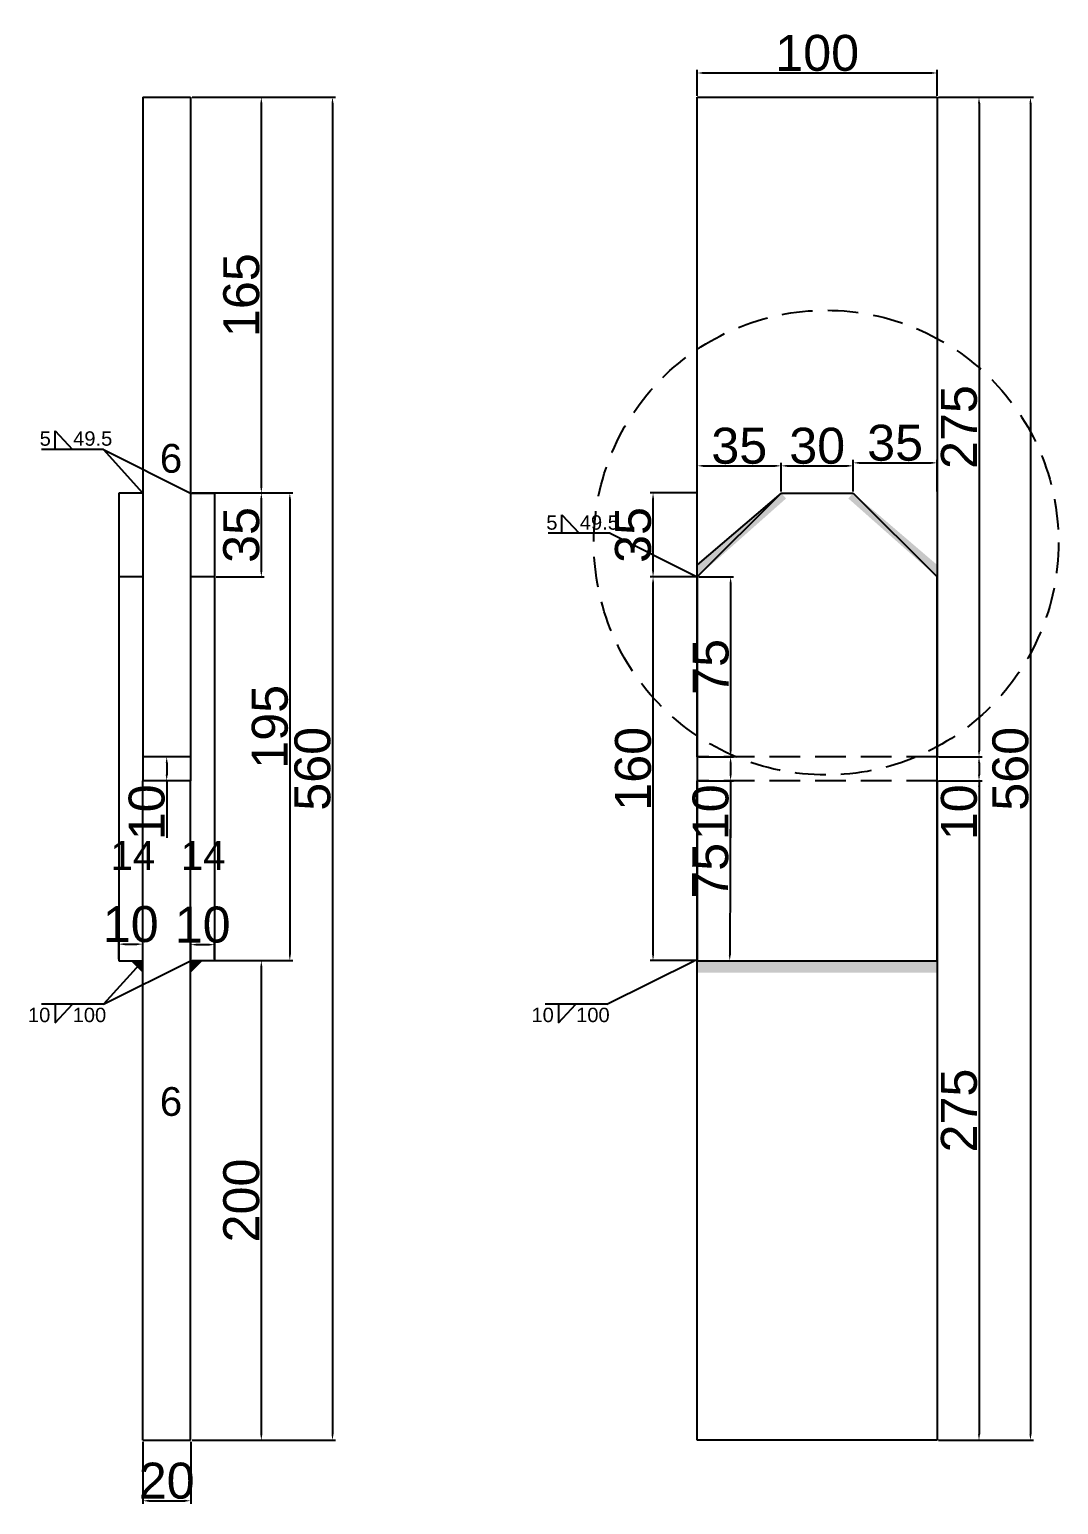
# Model space of a CAD drawing. Header units: millimetres. Extents: x 9380 to 24185, y -971 to 4358.
# Drawn here: x 18478 to 18907, y 969 to 1584 of the extents above; entities that cross this region are included whole.
import ezdxf

# ---------------------------------------------------------------- set-up
doc = ezdxf.new("R2010")
doc.units = ezdxf.units.MM
doc.linetypes.add('DASHED', pattern=[19.05, 12.7, -6.35])
for name, color, linetype in [('切平处', 3, 'DASHED'), ('尺寸标注', 6, 'Continuous'), ('标号', 4, 'Continuous'), ('焊缝', 250, 'Continuous')]:
    doc.layers.add(name, color=color, linetype=linetype)
doc.styles.get("Standard").update_dxf_attribs({"font": 'arial.ttf'})
doc.dimstyles.new('ISO-25-JHF', dxfattribs={"dimtxt": 15, "dimasz": 2.5, "dimexe": 1.25, "dimexo": 0.625, "dimtad": 1, "dimtxsty": 'Standard', "dimcen": 2.5, "dimadec": 0, "dimazin": 0, "dimtfac": 1, "dimtmove": 0, "dimatfit": 3, "dimfxl": 1, "dimarcsym": 0})

# ---------------------------------------------------------------- blocks, each defined once
blk = doc.blocks.new('*D1683')
at = {"layer": 'Defpoints', "color": 0, "transparency": 16777216}
for p in [(18856.59, 1565.51), (18756.59, 1555.38), (18856.59, 1555.38)]:
    blk.add_point(p, dxfattribs=at)
at = {"layer": '尺寸标注', "color": 0, "lineweight": -2, "transparency": 16777216}
for p, q in [((18756.59, 1556), (18756.59, 1566.76)), ((18759.09, 1565.51), (18854.09, 1565.51)), ((18856.59, 1556), (18856.59, 1566.76))]:
    blk.add_line(p, q, dxfattribs=at)
at = {"layer": '尺寸标注', "color": 0, "transparency": 16777216}
for points in [[(18759.09, 1565.93), (18759.09, 1565.1), (18756.59, 1565.51)], [(18854.09, 1565.93), (18854.09, 1565.1), (18856.59, 1565.51)]]:
    blk.add_solid(points, dxfattribs=at)
at = {"layer": '尺寸标注', "color": 0, "transparency": 16777216, "insert": (18806.59, 1573.8), "char_height": 15, "attachment_point": 5}
blk.add_mtext('100', dxfattribs=at)
blk = doc.blocks.new('*D1684')
at = {"layer": 'Defpoints', "color": 0, "transparency": 16777216}
for p in [(18856.59, 1555.38), (18856.59, 1280.38), (18874.07, 1280.38)]:
    blk.add_point(p, dxfattribs=at)
at = {"layer": '尺寸标注', "color": 0, "lineweight": -2, "transparency": 16777216}
for p, q in [((18857.22, 1555.38), (18875.32, 1555.38)), ((18874.07, 1552.88), (18874.07, 1282.88)), ((18857.22, 1280.38), (18875.32, 1280.38))]:
    blk.add_line(p, q, dxfattribs=at)
at = {"layer": '尺寸标注', "color": 0, "transparency": 16777216}
for points in [[(18873.65, 1552.88), (18874.49, 1552.88), (18874.07, 1555.38)], [(18873.65, 1282.88), (18874.49, 1282.88), (18874.07, 1280.38)]]:
    blk.add_solid(points, dxfattribs=at)
at = {"layer": '尺寸标注', "color": 0, "transparency": 16777216, "insert": (18865.79, 1417.88), "char_height": 15, "attachment_point": 5, "rotation": 90}
blk.add_mtext('275', dxfattribs=at)
blk = doc.blocks.new('*D1685')
at = {"layer": 'Defpoints', "color": 0, "transparency": 16777216}
for p in [(18738.15, 1355.38), (18756.59, 1355.38), (18756.59, 1195.38)]:
    blk.add_point(p, dxfattribs=at)
at = {"layer": '尺寸标注', "color": 0, "lineweight": -2, "transparency": 16777216}
for p, q in [((18755.97, 1355.38), (18736.9, 1355.38)), ((18738.15, 1197.88), (18738.15, 1352.88)), ((18755.97, 1195.38), (18736.9, 1195.38))]:
    blk.add_line(p, q, dxfattribs=at)
at = {"layer": '尺寸标注', "color": 0, "transparency": 16777216}
for points in [[(18737.74, 1352.88), (18738.57, 1352.88), (18738.15, 1355.38)], [(18737.74, 1197.88), (18738.57, 1197.88), (18738.15, 1195.38)]]:
    blk.add_solid(points, dxfattribs=at)
at = {"layer": '尺寸标注', "color": 0, "transparency": 16777216, "insert": (18729.87, 1275.38), "char_height": 15, "attachment_point": 5, "rotation": 90}
blk.add_mtext('160', dxfattribs=at)
blk = doc.blocks.new('*D1615')
at = {"layer": 'Defpoints', "color": 0, "transparency": 16777216}
for p in [(18738.15, 1390.38), (18756.59, 1390.38), (18756.59, 1355.38)]:
    blk.add_point(p, dxfattribs=at)
at = {"layer": '尺寸标注', "color": 0, "lineweight": -2, "transparency": 16777216}
for p, q in [((18755.97, 1390.38), (18736.9, 1390.38)), ((18738.15, 1357.88), (18738.15, 1387.88)), ((18755.97, 1355.38), (18736.9, 1355.38))]:
    blk.add_line(p, q, dxfattribs=at)
at = {"layer": '尺寸标注', "color": 0, "transparency": 16777216}
for points in [[(18737.74, 1387.88), (18738.57, 1387.88), (18738.15, 1390.38)], [(18737.74, 1357.88), (18738.57, 1357.88), (18738.15, 1355.38)]]:
    blk.add_solid(points, dxfattribs=at)
at = {"layer": '尺寸标注', "color": 0, "transparency": 16777216, "insert": (18729.86, 1372.88), "char_height": 15, "attachment_point": 5, "rotation": 90}
blk.add_mtext('35', dxfattribs=at)
blk = doc.blocks.new('*D1686')
at = {"layer": 'Defpoints', "color": 0, "transparency": 16777216}
for p in [(18791.59, 1401.7), (18756.59, 1390.38), (18791.59, 1390.38)]:
    blk.add_point(p, dxfattribs=at)
at = {"layer": '尺寸标注', "color": 0, "lineweight": -2, "transparency": 16777216}
for p, q in [((18756.59, 1391), (18756.59, 1402.95)), ((18791.59, 1391), (18791.59, 1402.95)), ((18759.09, 1401.7), (18789.09, 1401.7))]:
    blk.add_line(p, q, dxfattribs=at)
at = {"layer": '尺寸标注', "color": 0, "transparency": 16777216}
for points in [[(18759.09, 1402.11), (18759.09, 1401.28), (18756.59, 1401.7)], [(18789.09, 1402.11), (18789.09, 1401.28), (18791.59, 1401.7)]]:
    blk.add_solid(points, dxfattribs=at)
at = {"layer": '尺寸标注', "color": 0, "transparency": 16777216, "insert": (18774.09, 1409.99), "char_height": 15, "attachment_point": 5}
blk.add_mtext('35', dxfattribs=at)
blk = doc.blocks.new('*D1687')
at = {"layer": 'Defpoints', "color": 0, "transparency": 16777216}
for p in [(18821.59, 1401.7), (18791.59, 1390.38), (18821.59, 1390.38)]:
    blk.add_point(p, dxfattribs=at)
at = {"layer": '尺寸标注', "color": 0, "lineweight": -2, "transparency": 16777216}
for p, q in [((18791.59, 1391), (18791.59, 1402.95)), ((18821.59, 1391), (18821.59, 1402.95)), ((18794.09, 1401.7), (18819.09, 1401.7))]:
    blk.add_line(p, q, dxfattribs=at)
at = {"layer": '尺寸标注', "color": 0, "transparency": 16777216}
for points in [[(18794.09, 1402.11), (18794.09, 1401.28), (18791.59, 1401.7)], [(18819.09, 1402.11), (18819.09, 1401.28), (18821.59, 1401.7)]]:
    blk.add_solid(points, dxfattribs=at)
at = {"layer": '尺寸标注', "color": 0, "transparency": 16777216, "insert": (18806.59, 1409.99), "char_height": 15, "attachment_point": 5}
blk.add_mtext('30', dxfattribs=at)
blk = doc.blocks.new('*D1616')
at = {"layer": 'Defpoints', "color": 0, "transparency": 16777216}
for p in [(18856.59, 1402.95), (18821.59, 1390.38), (18856.59, 1390.38)]:
    blk.add_point(p, dxfattribs=at)
at = {"layer": '尺寸标注', "color": 0, "lineweight": -2, "transparency": 16777216}
for p, q in [((18821.59, 1391), (18821.59, 1404.2)), ((18824.09, 1402.95), (18854.09, 1402.95)), ((18856.59, 1391), (18856.59, 1404.2))]:
    blk.add_line(p, q, dxfattribs=at)
at = {"layer": '尺寸标注', "color": 0, "transparency": 16777216}
for points in [[(18824.09, 1403.36), (18824.09, 1402.53), (18821.59, 1402.95)], [(18854.09, 1403.36), (18854.09, 1402.53), (18856.59, 1402.95)]]:
    blk.add_solid(points, dxfattribs=at)
at = {"layer": '尺寸标注', "color": 0, "transparency": 16777216, "insert": (18839.09, 1411.24), "char_height": 15, "attachment_point": 5}
blk.add_mtext('35', dxfattribs=at)
blk = doc.blocks.new('*D1688')
at = {"layer": 'Defpoints', "color": 0, "transparency": 16777216}
for p in [(18856.59, 1280.38), (18856.59, 1270.38), (18874.07, 1270.38)]:
    blk.add_point(p, dxfattribs=at)
at = {"layer": '尺寸标注', "color": 0, "lineweight": -2, "transparency": 16777216}
for p, q in [((18857.22, 1280.38), (18875.32, 1280.38)), ((18874.07, 1277.88), (18874.07, 1272.88)), ((18857.22, 1270.38), (18875.32, 1270.38)), ((18874.07, 1270.38), (18874.07, 1246.6))]:
    blk.add_line(p, q, dxfattribs=at)
at = {"layer": '尺寸标注', "color": 0, "transparency": 16777216}
for points in [[(18873.65, 1277.88), (18874.49, 1277.88), (18874.07, 1280.38)], [(18873.65, 1272.88), (18874.49, 1272.88), (18874.07, 1270.38)]]:
    blk.add_solid(points, dxfattribs=at)
at = {"layer": '尺寸标注', "color": 0, "transparency": 16777216, "insert": (18865.79, 1257.24), "char_height": 15, "attachment_point": 5, "rotation": 90}
blk.add_mtext('10', dxfattribs=at)
blk = doc.blocks.new('*D1689')
at = {"layer": 'Defpoints', "color": 0, "transparency": 16777216}
for p in [(18856.59, 1270.38), (18856.59, 995.38), (18874.07, 995.38)]:
    blk.add_point(p, dxfattribs=at)
at = {"layer": '尺寸标注', "color": 0, "lineweight": -2, "transparency": 16777216}
for p, q in [((18857.22, 1270.38), (18875.32, 1270.38)), ((18874.07, 1267.88), (18874.07, 997.88)), ((18857.22, 995.38), (18875.32, 995.38))]:
    blk.add_line(p, q, dxfattribs=at)
at = {"layer": '尺寸标注', "color": 0, "transparency": 16777216}
for points in [[(18873.65, 1267.88), (18874.49, 1267.88), (18874.07, 1270.38)], [(18873.65, 997.88), (18874.49, 997.88), (18874.07, 995.38)]]:
    blk.add_solid(points, dxfattribs=at)
at = {"layer": '尺寸标注', "color": 0, "transparency": 16777216, "insert": (18865.79, 1132.88), "char_height": 15, "attachment_point": 5, "rotation": 90}
blk.add_mtext('275', dxfattribs=at)
blk = doc.blocks.new('*D1617')
at = {"layer": 'Defpoints', "color": 0, "transparency": 16777216}
for p in [(18856.59, 1555.38), (18856.59, 995.38), (18895.52, 995.38)]:
    blk.add_point(p, dxfattribs=at)
at = {"layer": '尺寸标注', "color": 0, "lineweight": -2, "transparency": 16777216}
for p, q in [((18857.22, 1555.38), (18896.77, 1555.38)), ((18895.52, 1552.88), (18895.52, 997.88)), ((18857.22, 995.38), (18896.77, 995.38))]:
    blk.add_line(p, q, dxfattribs=at)
at = {"layer": '尺寸标注', "color": 0, "transparency": 16777216}
for points in [[(18895.11, 1552.88), (18895.94, 1552.88), (18895.52, 1555.38)], [(18895.11, 997.88), (18895.94, 997.88), (18895.52, 995.38)]]:
    blk.add_solid(points, dxfattribs=at)
at = {"layer": '尺寸标注', "color": 0, "transparency": 16777216, "insert": (18887.24, 1275.38), "char_height": 15, "attachment_point": 5, "rotation": 90}
blk.add_mtext('560', dxfattribs=at)
blk = doc.blocks.new('*D1690')
at = {"layer": 'Defpoints', "color": 0, "transparency": 16777216}
for p in [(18525.33, 995.38), (18545.33, 995.38), (18545.33, 970.18)]:
    blk.add_point(p, dxfattribs=at)
at = {"layer": '尺寸标注', "color": 0, "lineweight": -2, "transparency": 16777216}
for p, q in [((18525.33, 994.75), (18525.33, 968.93)), ((18545.33, 994.75), (18545.33, 968.93)), ((18527.83, 970.18), (18542.83, 970.18))]:
    blk.add_line(p, q, dxfattribs=at)
at = {"layer": '尺寸标注', "color": 0, "transparency": 16777216}
for points in [[(18527.83, 970.6), (18527.83, 969.76), (18525.33, 970.18)], [(18542.83, 970.6), (18542.83, 969.76), (18545.33, 970.18)]]:
    blk.add_solid(points, dxfattribs=at)
at = {"layer": '尺寸标注', "color": 0, "transparency": 16777216, "insert": (18535.33, 978.46), "char_height": 15, "attachment_point": 5}
blk.add_mtext('20', dxfattribs=at)
blk = doc.blocks.new('*D1691')
at = {"layer": 'Defpoints', "color": 0, "transparency": 16777216}
for p in [(18525.33, 1202.26), (18515.33, 1195.38), (18525.33, 1195.38)]:
    blk.add_point(p, dxfattribs=at)
at = {"layer": '尺寸标注', "color": 0, "lineweight": -2, "transparency": 16777216}
for p, q in [((18515.33, 1196), (18515.33, 1203.51)), ((18517.83, 1202.26), (18522.83, 1202.26)), ((18525.33, 1196), (18525.33, 1203.51))]:
    blk.add_line(p, q, dxfattribs=at)
at = {"layer": '尺寸标注', "color": 0, "transparency": 16777216}
for points in [[(18517.83, 1202.68), (18517.83, 1201.84), (18515.33, 1202.26)], [(18522.83, 1202.68), (18522.83, 1201.84), (18525.33, 1202.26)]]:
    blk.add_solid(points, dxfattribs=at)
at = {"layer": '尺寸标注', "color": 0, "transparency": 16777216, "insert": (18520.33, 1210.54), "char_height": 15, "attachment_point": 5}
blk.add_mtext('10', dxfattribs=at)
blk = doc.blocks.new('*D1692')
at = {"layer": 'Defpoints', "color": 0, "transparency": 16777216}
for p in [(18555.33, 1202.05), (18545.33, 1195.38), (18555.33, 1195.38)]:
    blk.add_point(p, dxfattribs=at)
at = {"layer": '尺寸标注', "color": 0, "lineweight": -2, "transparency": 16777216}
for p, q in [((18545.33, 1196), (18545.33, 1203.3)), ((18547.83, 1202.05), (18552.83, 1202.05)), ((18555.33, 1196), (18555.33, 1203.3))]:
    blk.add_line(p, q, dxfattribs=at)
at = {"layer": '尺寸标注', "color": 0, "transparency": 16777216}
for points in [[(18547.83, 1202.46), (18547.83, 1201.63), (18545.33, 1202.05)], [(18552.83, 1202.46), (18552.83, 1201.63), (18555.33, 1202.05)]]:
    blk.add_solid(points, dxfattribs=at)
at = {"layer": '尺寸标注', "color": 0, "transparency": 16777216, "insert": (18550.33, 1210.33), "char_height": 15, "attachment_point": 5}
blk.add_mtext('10', dxfattribs=at)
blk = doc.blocks.new('*D1693')
at = {"layer": 'Defpoints', "color": 0, "transparency": 16777216}
for p in [(18545.33, 1555.38), (18545.33, 1390.38), (18574.79, 1390.38)]:
    blk.add_point(p, dxfattribs=at)
at = {"layer": '尺寸标注', "color": 0, "lineweight": -2, "transparency": 16777216}
for p, q in [((18545.95, 1555.38), (18576.04, 1555.38)), ((18574.79, 1552.88), (18574.79, 1392.88)), ((18545.95, 1390.38), (18576.04, 1390.38))]:
    blk.add_line(p, q, dxfattribs=at)
at = {"layer": '尺寸标注', "color": 0, "transparency": 16777216}
for points in [[(18574.38, 1552.88), (18575.21, 1552.88), (18574.79, 1555.38)], [(18574.38, 1392.88), (18575.21, 1392.88), (18574.79, 1390.38)]]:
    blk.add_solid(points, dxfattribs=at)
at = {"layer": '尺寸标注', "color": 0, "transparency": 16777216, "insert": (18566.51, 1472.88), "char_height": 15, "attachment_point": 5, "rotation": 90}
blk.add_mtext('165', dxfattribs=at)
blk = doc.blocks.new('*D1694')
at = {"layer": 'Defpoints', "color": 0, "transparency": 16777216}
for p in [(18555.33, 1390.38), (18555.33, 1195.38), (18586.68, 1195.38)]:
    blk.add_point(p, dxfattribs=at)
at = {"layer": '尺寸标注', "color": 0, "lineweight": -2, "transparency": 16777216}
for p, q in [((18555.95, 1390.38), (18587.93, 1390.38)), ((18586.68, 1387.88), (18586.68, 1197.88)), ((18555.95, 1195.38), (18587.93, 1195.38))]:
    blk.add_line(p, q, dxfattribs=at)
at = {"layer": '尺寸标注', "color": 0, "transparency": 16777216}
for points in [[(18586.26, 1387.88), (18587.1, 1387.88), (18586.68, 1390.38)], [(18586.26, 1197.88), (18587.1, 1197.88), (18586.68, 1195.38)]]:
    blk.add_solid(points, dxfattribs=at)
at = {"layer": '尺寸标注', "color": 0, "transparency": 16777216, "insert": (18578.4, 1292.88), "char_height": 15, "attachment_point": 5, "rotation": 90}
blk.add_mtext('195', dxfattribs=at)
blk = doc.blocks.new('*D1695')
at = {"layer": 'Defpoints', "color": 0, "transparency": 16777216}
for p in [(18545.33, 1195.38), (18545.33, 995.38), (18574.79, 995.38)]:
    blk.add_point(p, dxfattribs=at)
at = {"layer": '尺寸标注', "color": 0, "lineweight": -2, "transparency": 16777216}
for p, q in [((18545.95, 1195.38), (18576.04, 1195.38)), ((18574.79, 1192.88), (18574.79, 997.88)), ((18545.95, 995.38), (18576.04, 995.38))]:
    blk.add_line(p, q, dxfattribs=at)
at = {"layer": '尺寸标注', "color": 0, "transparency": 16777216}
for points in [[(18574.38, 1192.88), (18575.21, 1192.88), (18574.79, 1195.38)], [(18574.38, 997.88), (18575.21, 997.88), (18574.79, 995.38)]]:
    blk.add_solid(points, dxfattribs=at)
at = {"layer": '尺寸标注', "color": 0, "transparency": 16777216, "insert": (18566.51, 1095.38), "char_height": 15, "attachment_point": 5, "rotation": 90}
blk.add_mtext('200', dxfattribs=at)
blk = doc.blocks.new('*D1618')
at = {"layer": 'Defpoints', "color": 0, "transparency": 16777216}
for p in [(18545.95, 1555.38), (18545.95, 995.38), (18604.46, 995.38)]:
    blk.add_point(p, dxfattribs=at)
at = {"layer": '尺寸标注', "color": 0, "lineweight": -2, "transparency": 16777216}
for p, q in [((18546.58, 1555.38), (18605.71, 1555.38)), ((18604.46, 1552.88), (18604.46, 997.88)), ((18546.58, 995.38), (18605.71, 995.38))]:
    blk.add_line(p, q, dxfattribs=at)
at = {"layer": '尺寸标注', "color": 0, "transparency": 16777216}
for points in [[(18604.05, 1552.88), (18604.88, 1552.88), (18604.46, 1555.38)], [(18604.05, 997.88), (18604.88, 997.88), (18604.46, 995.38)]]:
    blk.add_solid(points, dxfattribs=at)
at = {"layer": '尺寸标注', "color": 0, "transparency": 16777216, "insert": (18596.18, 1275.38), "char_height": 15, "attachment_point": 5, "rotation": 90}
blk.add_mtext('560', dxfattribs=at)
blk = doc.blocks.new('*D1696')
at = {"layer": 'Defpoints', "color": 0, "transparency": 16777216}
for p in [(18545.33, 1280.38), (18535.33, 1270.38), (18545.33, 1270.38)]:
    blk.add_point(p, dxfattribs=at)
at = {"layer": '尺寸标注', "color": 0, "lineweight": -2, "transparency": 16777216}
for p, q in [((18544.7, 1280.38), (18534.08, 1280.38)), ((18535.33, 1277.88), (18535.33, 1272.88)), ((18544.7, 1270.38), (18534.08, 1270.38)), ((18535.33, 1270.38), (18535.33, 1246.6))]:
    blk.add_line(p, q, dxfattribs=at)
at = {"layer": '尺寸标注', "color": 0, "transparency": 16777216}
for points in [[(18534.91, 1277.88), (18535.74, 1277.88), (18535.33, 1280.38)], [(18534.91, 1272.88), (18535.74, 1272.88), (18535.33, 1270.38)]]:
    blk.add_solid(points, dxfattribs=at)
at = {"layer": '尺寸标注', "color": 0, "transparency": 16777216, "insert": (18527.04, 1257.24), "char_height": 15, "attachment_point": 5, "rotation": 90}
blk.add_mtext('10', dxfattribs=at)
blk = doc.blocks.new('*D1697')
at = {"layer": 'Defpoints', "color": 0, "transparency": 16777216}
for p in [(18756.59, 1355.38), (18756.59, 1280.38), (18770.48, 1280.38)]:
    blk.add_point(p, dxfattribs=at)
at = {"layer": '尺寸标注', "color": 0, "lineweight": -2, "transparency": 16777216}
for p, q in [((18757.22, 1355.38), (18771.73, 1355.38)), ((18770.48, 1352.88), (18770.48, 1282.88)), ((18757.22, 1280.38), (18771.73, 1280.38))]:
    blk.add_line(p, q, dxfattribs=at)
at = {"layer": '尺寸标注', "color": 0, "transparency": 16777216}
for points in [[(18770.07, 1352.88), (18770.9, 1352.88), (18770.48, 1355.38)], [(18770.07, 1282.88), (18770.9, 1282.88), (18770.48, 1280.38)]]:
    blk.add_solid(points, dxfattribs=at)
at = {"layer": '尺寸标注', "color": 0, "transparency": 16777216, "insert": (18762.23, 1317.88), "char_height": 15, "attachment_point": 5, "rotation": 90}
blk.add_mtext('75', dxfattribs=at)
blk = doc.blocks.new('*D1698')
at = {"layer": 'Defpoints', "color": 0, "transparency": 16777216}
for p in [(18756.59, 1280.38), (18756.59, 1270.38), (18770.48, 1270.38)]:
    blk.add_point(p, dxfattribs=at)
at = {"layer": '尺寸标注', "color": 0, "lineweight": -2, "transparency": 16777216}
for p, q in [((18757.22, 1280.38), (18771.73, 1280.38)), ((18770.48, 1277.88), (18770.48, 1272.88)), ((18757.22, 1270.38), (18771.73, 1270.38)), ((18770.48, 1270.38), (18770.48, 1246.6))]:
    blk.add_line(p, q, dxfattribs=at)
at = {"layer": '尺寸标注', "color": 0, "transparency": 16777216}
for points in [[(18770.07, 1277.88), (18770.9, 1277.88), (18770.48, 1280.38)], [(18770.07, 1272.88), (18770.9, 1272.88), (18770.48, 1270.38)]]:
    blk.add_solid(points, dxfattribs=at)
at = {"layer": '尺寸标注', "color": 0, "transparency": 16777216, "insert": (18762.2, 1257.24), "char_height": 15, "attachment_point": 5, "rotation": 90}
blk.add_mtext('10', dxfattribs=at)
blk = doc.blocks.new('*D1619')
at = {"layer": 'Defpoints', "color": 0, "transparency": 16777216}
for p in [(18756.59, 1270.38), (18756.23, 1195.38), (18770.12, 1195.31)]:
    blk.add_point(p, dxfattribs=at)
at = {"layer": '尺寸标注', "color": 0, "lineweight": -2, "transparency": 16777216}
for p, q in [((18757.22, 1270.37), (18771.73, 1270.3)), ((18770.47, 1267.81), (18770.13, 1197.81)), ((18756.85, 1195.37), (18771.37, 1195.3))]:
    blk.add_line(p, q, dxfattribs=at)
at = {"layer": '尺寸标注', "color": 0, "transparency": 16777216}
for points in [[(18770.05, 1267.81), (18770.89, 1267.81), (18770.48, 1270.31)], [(18769.71, 1197.81), (18770.55, 1197.81), (18770.12, 1195.31)]]:
    blk.add_solid(points, dxfattribs=at)
at = {"layer": '尺寸标注', "color": 0, "transparency": 16777216, "insert": (18762.05, 1232.85), "char_height": 15, "attachment_point": 5, "rotation": 89.72111}
blk.add_mtext('75', dxfattribs=at)
blk = doc.blocks.new('*D1699')
at = {"layer": 'Defpoints', "color": 0, "transparency": 16777216}
for p in [(18555.33, 1390.38), (18555.33, 1355.38), (18574.79, 1355.38)]:
    blk.add_point(p, dxfattribs=at)
at = {"layer": '尺寸标注', "color": 0, "lineweight": -2, "transparency": 16777216}
for p, q in [((18555.95, 1390.38), (18576.04, 1390.38)), ((18574.79, 1387.88), (18574.79, 1357.88)), ((18555.95, 1355.38), (18576.04, 1355.38))]:
    blk.add_line(p, q, dxfattribs=at)
at = {"layer": '尺寸标注', "color": 0, "transparency": 16777216}
for points in [[(18574.38, 1387.88), (18575.21, 1387.88), (18574.79, 1390.38)], [(18574.38, 1357.88), (18575.21, 1357.88), (18574.79, 1355.38)]]:
    blk.add_solid(points, dxfattribs=at)
at = {"layer": '尺寸标注', "color": 0, "transparency": 16777216, "insert": (18566.5, 1372.88), "char_height": 15, "attachment_point": 5, "rotation": 90}
blk.add_mtext('35', dxfattribs=at)

msp = doc.modelspace()

# ---------------------------------------------------------------- hatches: boundary and pattern name
at = {"layer": '焊缝'}
h = msp.add_hatch(color=250, dxfattribs=at)
h.dxf.hatch_style = 1
h.paths.add_polyline_path([(18756.593, 1360.414), (18756.593, 1355.312), (18793.61, 1388.099), (18791.593, 1390.352)])
h = msp.add_hatch(color=250, dxfattribs=at)
h.dxf.hatch_style = 1
h.paths.add_polyline_path([(18856.593, 1360.414), (18856.593, 1355.312), (18819.576, 1388.099), (18821.593, 1390.352)])
h = msp.add_hatch(color=250, dxfattribs=at)
h.dxf.hatch_style = 1
h.paths.add_polyline_path([(18525.326, 1190.313), (18520.326, 1195.313), (18525.326, 1195.313)])
h = msp.add_hatch(color=250, dxfattribs=at)
h.dxf.hatch_style = 1
h.paths.add_polyline_path([(18545.326, 1190.313), (18550.326, 1195.313), (18545.326, 1195.313)])
h = msp.add_hatch(color=250, dxfattribs=at)
h.dxf.hatch_style = 1
h.paths.add_polyline_path([(18756.593, 1190.313), (18756.593, 1195.313), (18856.593, 1195.313), (18856.588, 1190.313)])

# ---------------------------------------------------------------- linework, layer by layer
for p, q in [((18525.326, 1555.377), (18545.326, 1555.377)), ((18525.326, 1555.377), (18525.326, 1280.377)), ((18545.326, 1555.377), (18545.326, 1280.377)), ((18756.593, 1555.377), (18856.593, 1555.377)), ((18756.593, 1280.377), (18756.593, 1555.377)), ((18856.593, 1555.377), (18856.593, 1280.377)), ((18525.326, 1390.377), (18515.326, 1390.377)), ((18515.326, 1390.377), (18515.326, 1195.377)), ((18545.326, 1390.377), (18555.326, 1390.377)), ((18555.326, 1390.377), (18555.326, 1195.377)), ((18791.593, 1390.377), (18756.593, 1355.377)), ((18791.593, 1390.377), (18821.593, 1390.377)), ((18821.593, 1390.377), (18856.593, 1355.377)), ((18525.326, 1355.377), (18515.326, 1355.377)), ((18555.326, 1355.377), (18545.326, 1355.377)), ((18756.593, 1355.377), (18756.593, 1195.377)), ((18856.593, 1195.377), (18856.593, 1355.377)), ((18545.326, 1280.377), (18525.326, 1280.377)), ((18525.326, 1280.377), (18525.326, 1270.377)), ((18545.326, 1280.377), (18545.326, 1270.377)), ((18545.326, 1270.377), (18525.326, 1270.377)), ((18525.326, 995.377), (18525.326, 1270.377)), ((18545.326, 995.377), (18545.326, 1270.377)), ((18756.593, 995.377), (18756.593, 1270.377)), ((18856.593, 1270.377), (18856.593, 995.377)), ((18515.326, 1195.377), (18525.326, 1195.377)), ((18555.326, 1195.377), (18545.326, 1195.377)), ((18756.593, 1195.377), (18856.593, 1195.377)), ((18525.326, 995.377), (18545.326, 995.377)), ((18856.593, 995.377), (18756.593, 995.377))]:
    msp.add_line(p, q)
at = {"linetype": 'DASHED'}
for p, q in [((18856.593, 1280.377), (18756.593, 1280.377)), ((18856.593, 1270.377), (18756.593, 1270.377))]:
    msp.add_line(p, q, dxfattribs=at)
at = {"layer": '切平处'}
msp.add_circle((18810.343, 1369.683), 96.875, dxfattribs=at)
at = {"layer": '尺寸标注'}
for p, q in [((18488.821, 1408.567), (18488.821, 1416.331)), ((18488.821, 1416.331), (18496.053, 1408.567)), ((18508.934, 1408.567), (18483.171, 1408.567)), ((18525.326, 1390.377), (18508.934, 1408.567)), ((18508.934, 1408.567), (18545.326, 1390.377)), ((18700.089, 1373.567), (18700.089, 1381.331)), ((18700.089, 1381.331), (18707.32, 1373.567)), ((18720.202, 1373.567), (18694.439, 1373.567)), ((18720.202, 1373.567), (18756.593, 1355.377)), ((18525.326, 1195.377), (18508.934, 1177.187)), ((18508.934, 1177.187), (18545.326, 1195.377)), ((18718.888, 1177.187), (18755.279, 1195.377)), ((18508.934, 1177.187), (18483.171, 1177.187)), ((18488.821, 1177.187), (18488.821, 1169.423)), ((18488.821, 1169.423), (18496.053, 1177.187)), ((18718.888, 1177.187), (18693.125, 1177.187)), ((18698.775, 1177.187), (18698.775, 1169.423)), ((18698.775, 1169.423), (18706.007, 1177.187))]:
    msp.add_line(p, q, dxfattribs=at)
at = {"layer": '焊缝'}
for p, q in [((18791.593, 1390.352), (18756.588, 1360.414)), ((18756.593, 1195.313), (18856.593, 1195.313))]:
    msp.add_line(p, q, dxfattribs=at)

# ---------------------------------------------------------------- texts
at = {"layer": '尺寸标注', "char_height": 6}
for s, insert, attachment_point in [('5    49.5', (18482.351, 1416.084), 1), ('5    49.5', (18693.619, 1381.084), 1), ('\\pt0;10    100', (18477.479, 1169.67), 7), ('\\pt0;10    100', (18687.433, 1169.67), 7)]:
    msp.add_mtext_dynamic_manual_height_columns(s, width=68.30832, gutter_width=12.5, heights=[0], dxfattribs=dict(at, insert=insert, attachment_point=attachment_point))
at = {"layer": '标号', "char_height": 12, "attachment_point": 7}
for s, insert in [('6 ', (18532.461, 1398.666)), ('14 ', (18511.904, 1233.237)), ('14 ', (18541.204, 1233.237)), ('6 ', (18532.461, 1130.493))]:
    msp.add_mtext_dynamic_manual_height_columns(s, width=70.10425, gutter_width=12.5, heights=[0], dxfattribs=dict(at, insert=insert))

# ---------------------------------------------------------------- dimensions: what is measured, and where the dimension line sits
at = {"layer": '尺寸标注'}
for p1, p2, distance, picture, middle in [((18756.593, 1555.377), (18856.593, 1555.377), 10.138, '*D1683', (18806.593, 1573.798)), ((18545.326, 1555.377), (18545.326, 1390.377), 29.467, '*D1693', (18566.509, 1472.877)), ((18856.593, 1555.377), (18856.593, 1280.377), 17.478, '*D1684', (18865.788, 1417.877)), ((18856.593, 1555.377), (18856.593, 995.377), 38.931, '*D1617', (18887.24, 1275.377)), ((18821.593, 1390.377), (18856.593, 1390.377), 12.57, '*D1616', (18839.093, 1411.235)), ((18756.593, 1390.377), (18791.593, 1390.377), 11.32, '*D1686', (18774.093, 1409.985)), ((18791.593, 1390.377), (18821.593, 1390.377), 11.32, '*D1687', (18806.593, 1409.985)), ((18555.326, 1390.377), (18555.326, 1355.377), 19.467, '*D1699', (18566.504, 1372.877)), ((18756.593, 1355.377), (18756.593, 1390.377), 18.44, '*D1615', (18729.864, 1372.877)), ((18756.593, 1195.377), (18756.593, 1355.377), 18.44, '*D1685', (18729.869, 1275.377)), ((18756.593, 1355.377), (18756.593, 1280.377), 13.891, '*D1697', (18762.231, 1317.877)), ((18545.326, 1280.377), (18545.326, 1270.377), -10, '*D1696', (18527.042, 1257.24)), ((18756.593, 1280.377), (18756.593, 1270.377), 13.891, '*D1698', (18762.2, 1257.24)), ((18856.593, 1280.377), (18856.593, 1270.377), 17.478, '*D1688', (18865.788, 1257.24)), ((18756.593, 1270.377), (18756.228, 1195.377), 13.891, '*D1619', (18762.048, 1232.849)), ((18856.593, 1270.377), (18856.593, 995.377), 17.478, '*D1689', (18865.788, 1132.877)), ((18545.326, 1195.377), (18545.326, 995.377), 29.467, '*D1695', (18566.509, 1095.377))]:
    dim = msp.add_aligned_dim(p1=p1, p2=p2, distance=distance, dimstyle='ISO-25-JHF', dxfattribs=at)
    dim.commit()
    dim.dimension.update_dxf_attribs({"geometry": picture, "text_midpoint": middle})
for base, p1, p2, angle, picture, middle in [((18604.464, 995.377), (18545.951, 1555.377), (18545.951, 995.377), 270, '*D1618', (18604.464, 1275.377)), ((18586.682, 1195.377), (18555.326, 1390.377), (18555.326, 1195.377), 270, '*D1694', (18586.682, 1292.877)), ((18525.326, 1202.26), (18515.326, 1195.377), (18525.326, 1195.377), 0, '*D1691', (18520.326, 1202.26)), ((18555.326, 1202.046), (18545.326, 1195.377), (18555.326, 1195.377), 0, '*D1692', (18550.326, 1202.046)), ((18545.326, 970.179), (18525.326, 995.377), (18545.326, 995.377), 0, '*D1690', (18535.326, 970.179))]:
    dim = msp.add_linear_dim(base=base, p1=p1, p2=p2, angle=angle, dimstyle='ISO-25-JHF', dxfattribs=at)
    dim.commit()
    dim.dimension.update_dxf_attribs({"geometry": picture, "text_midpoint": middle, "dimtype": 161})

doc.saveas('drawing.dxf')
